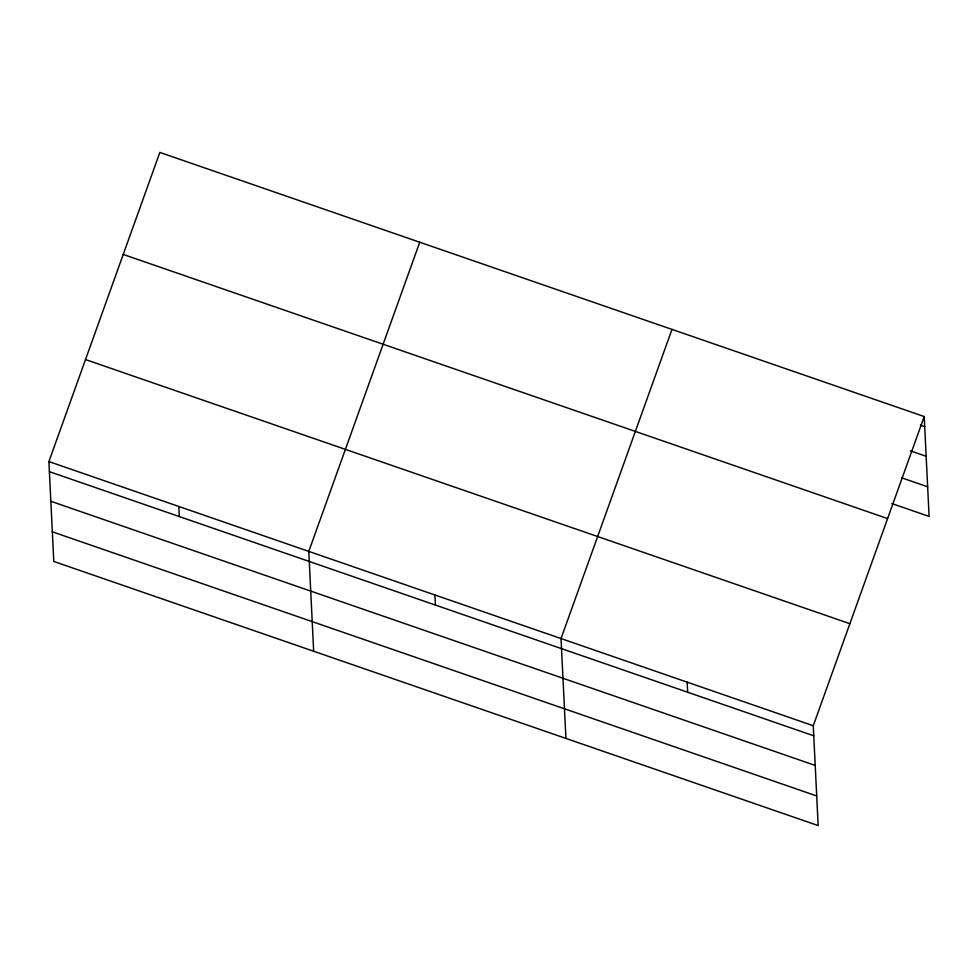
<?xml version="1.0" encoding="UTF-8"?>
<svg xmlns="http://www.w3.org/2000/svg" width="978" height="978" viewBox="0 0 978 978"><rect width="100%" height="100%" fill="white"/><g stroke="black" fill="none" stroke-linecap="round" stroke-linejoin="round"><path stroke-width="1.47" d="M924.21 416.555L813.268 725.725L818.158 825.579L53.79 561.445L48.9 461.579L159.842 152.421L924.21 416.555L929.1 516.421L891.838 503.548M419.733 242.226L308.791 551.384L313.669 651.25M671.972 329.39L561.03 638.561L565.92 738.414M920.408 425.161L924.711 426.64M910.396 450.821L926.154 456.274M901.85 477.875L927.645 486.799M123.228 254.439L887.608 518.584M85.514 359.562L849.882 623.695M48.9 461.579L813.268 725.725M49.389 471.665L813.769 735.811M50.844 501.286L815.212 765.432M52.335 531.812L816.703 795.958M687.155 682.143L687.644 692.228M434.904 594.979L435.406 605.052M178.84 506.482L179.341 516.567"/></g></svg>
